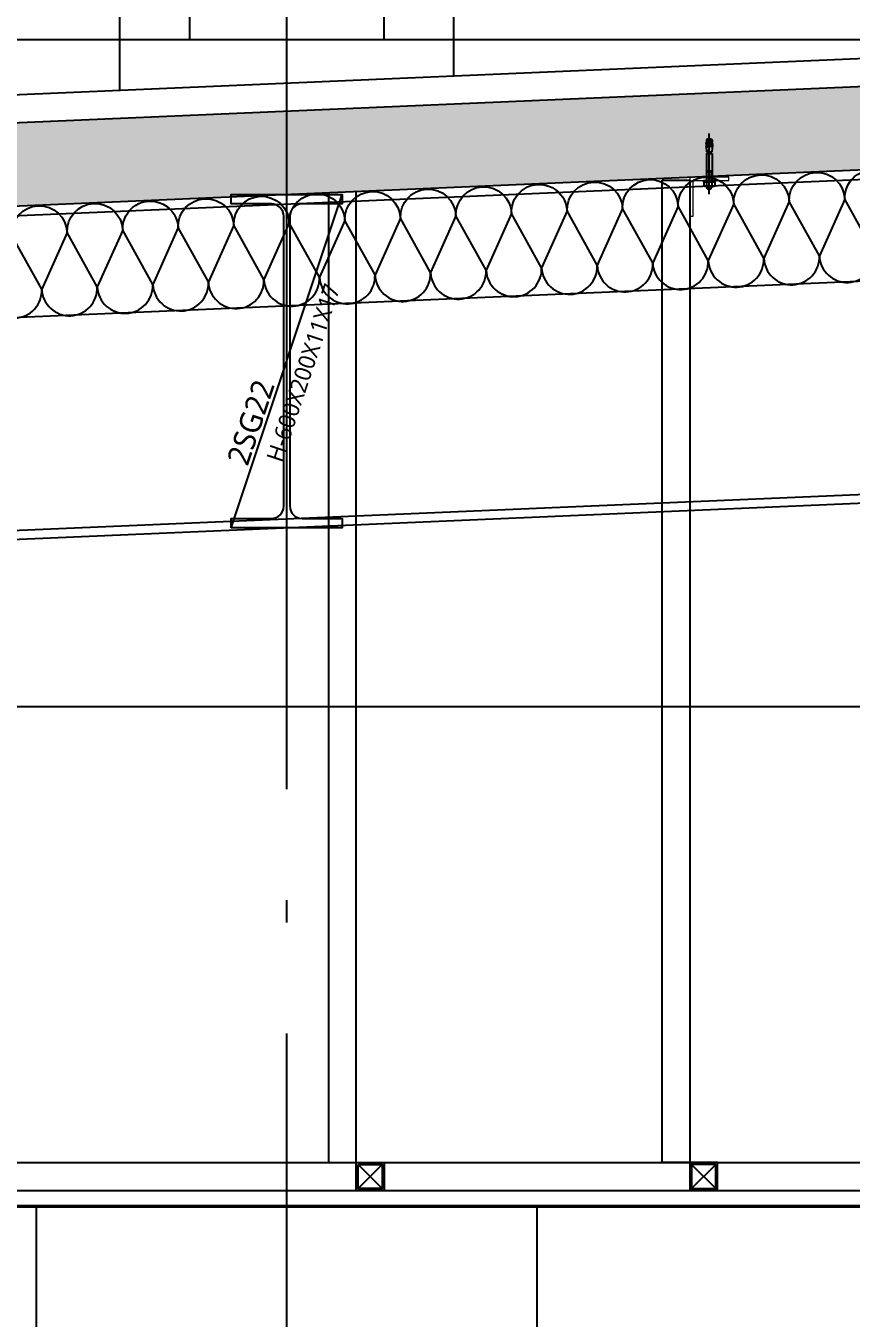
# Model space of a CAD drawing. Header units: millimetres. Extents: x 0 to 672800, y 0 to 118800.
# Drawn here: x 278481 to 279965, y 76395 to 78720 of the extents above; entities that cross this region are included whole.
import ezdxf
from ezdxf.enums import TextEntityAlignment as Align
from ezdxf.xclip import XClip

# ---------------------------------------------------------------- set-up
doc = ezdxf.new("R2010")
doc.units = ezdxf.units.MM
doc.header["$LTSCALE"] = 200
doc.header["$XCLIPFRAME"] = 0
doc.linetypes.add('CEN-GAUN', pattern=[32.2, 30, -1, 0.2, -1])
doc.linetypes.add('CENTER', pattern=[50.8, 31.75, -6.35, 6.35, -6.35])
doc.layers.get('DEFPOINTS').update_dxf_attribs({"color": 137})
for name, color, linetype in [('0-S-col', 4, 'Continuous'), ('09GIRDER', 2, 'Continuous'), ('A-8', 8, 'Continuous'), ('A-CON', 2, 'Continuous'), ('A-FLOR-STUD', 9, 'Continuous'), ('A-KERAION', 8, 'Continuous'), ('A_EL_04', 4, 'Continuous'), ('A_FIN_EXT', 6, 'Continuous'), ('A_ME_B&N', 6, 'Continuous'), ('A_ME_PI', 1, 'Continuous'), ('CEN', 1, 'CEN-GAUN'), ('ELE-8', 8, 'Continuous'), ('HAT-254', 254, 'Continuous'), ('HAT-INS', 252, 'Continuous'), ('S-253', 252, 'Continuous'), ('중심선', 1, 'CENTER')]:
    doc.layers.add(name, color=color, linetype=linetype)
doc.layers.add('A-STL3', color=4, linetype='Continuous', lineweight=0)
doc.styles.add('스타일1', font='malgun.ttf')

# ---------------------------------------------------------------- blocks, each defined once
blk = doc.blocks.new('*U327')
at = {"layer": 'HAT-INS'}
for points in [[(128, 0, 0.414214), (128.25, 0.25), (128, 0.75, -1), (128.5, 0.75), (128.25, 0.25, 0.414214), (128.5, 0)], [(128.5, 0, 0.414214), (128.75, 0.25), (128.5, 0.75, -1), (129, 0.75), (128.75, 0.25, 0.414214), (129, 0)], [(129, 0, 0.414214), (129.25, 0.25), (129, 0.75, -1), (129.5, 0.75), (129.25, 0.25, 0.414214), (129.5, 0)], [(129.5, 0, 0.414214), (129.75, 0.25), (129.5, 0.75, -1), (130, 0.75), (129.75, 0.25, 0.414214), (130, 0)], [(130, 0, 0.414214), (130.25, 0.25), (130, 0.75, -1), (130.5, 0.75), (130.25, 0.25, 0.414214), (130.5, 0)], [(130.5, 0, 0.414214), (130.75, 0.25), (130.5, 0.75, -1), (131, 0.75), (130.75, 0.25, 0.414214), (131, 0)], [(131, 0, 0.414214), (131.25, 0.25), (131, 0.75, -1), (131.5, 0.75), (131.25, 0.25, 0.414214), (131.5, 0)], [(131.5, 0, 0.414214), (131.75, 0.25), (131.5, 0.75, -1), (132, 0.75), (131.75, 0.25, 0.414214), (132, 0)], [(132, 0, 0.414214), (132.25, 0.25), (132, 0.75, -1), (132.5, 0.75), (132.25, 0.25, 0.414214), (132.5, 0)], [(132.5, 0, 0.414214), (132.75, 0.25), (132.5, 0.75, -1), (133, 0.75), (132.75, 0.25, 0.414214), (133, 0)], [(133, 0, 0.414214), (133.25, 0.25), (133, 0.75, -1), (133.5, 0.75), (133.25, 0.25, 0.414214), (133.5, 0)], [(133.5, 0, 0.414214), (133.75, 0.25), (133.5, 0.75, -1), (134, 0.75), (133.75, 0.25, 0.414214), (134, 0)], [(134, 0, 0.414214), (134.25, 0.25), (134, 0.75, -1), (134.5, 0.75), (134.25, 0.25, 0.414214), (134.5, 0)], [(134.5, 0, 0.414214), (134.75, 0.25), (134.5, 0.75, -1), (135, 0.75), (134.75, 0.25, 0.414214), (135, 0)], [(135, 0, 0.414214), (135.25, 0.25), (135, 0.75, -1), (135.5, 0.75), (135.25, 0.25, 0.414214), (135.5, 0)], [(135.5, 0, 0.414214), (135.75, 0.25), (135.5, 0.75, -1), (136, 0.75), (135.75, 0.25, 0.414214), (136, 0)]]:
    blk.add_lwpolyline(points, format="xyb", dxfattribs=at)
blk = doc.blocks.new('I-Center Section')
at = {"layer": '중심선', "color": 252, "ltscale": 50}
blk.add_line((65952.118, 11000), (-4344.024, 11000), dxfattribs=at)
blk = doc.blocks.new('M10 ANCHOR')
at = {"layer": 'A_ME_B&N', "color": 8}
for p, q in [((7.1, 25.8), (7.6, 26.3)), ((7.1, 25.8), (7.1, 19.4)), ((7.6, 18.9), (7.6, 26.3)), ((7.6, 26.3), (9.7, 26.3)), ((11.1, 27.6), (9.7, 26.2)), ((9.7, 26.2), (9.7, 18.9)), ((10.2, 26.6), (12.1, 26.6)), ((11.1, 27.6), (11.1, 17.6)), ((12.1, 27.6), (11.1, 27.6)), ((12.1, 31.1), (12.9, 32.4)), ((12.1, 14.1), (12.1, 31.1)), ((19.4, 32.4), (12.9, 32.4)), ((19.4, 27.5), (12.9, 27.5)), ((20.1, 31.1), (19.4, 32.4)), ((20.1, 12.1), (20.1, 33.1)), ((22.1, 33.1), (20.1, 33.1)), ((22.1, 12.1), (22.1, 33.1)), ((70.9, 27.6), (22.1, 27.6)), ((22.1, 26.6), (37.1, 26.6)), ((37.1, 27.6), (37.1, 17.6)), ((39.1, 27.6), (39.1, 17.6)), ((70.9, 27.6), (70.9, 17.6)), ((70.9, 18.6), (70.9, 26.5)), ((73.7, 26.2), (71.3, 26.2)), ((85.8, 28.2), (73.7, 27.5)), ((73.7, 21.3), (73.7, 27.5)), ((85.3, 25.8), (82.6, 25.7)), ((84, 24.3), (83.9, 27)), ((88.1, 23.7), (88, 27)), ((90.1, 27.4), (91.2, 27.6)), ((91.2, 27.6), (91.2, 17.6)), ((95.6, 27.6), (91.2, 27.6)), ((95.6, 17.6), (95.6, 27.6)), ((97.1, 26.1), (95.6, 27.6)), ((97.1, 19.1), (97.1, 26.1)), ((-2.1, 22.6), (107.2, 22.6)), ((7.6, 18.9), (7.1, 19.4)), ((7.6, 18.9), (9.7, 18.9)), ((11.1, 17.6), (9.7, 18.9)), ((10.2, 18.5), (12.1, 18.5)), ((12.1, 17.6), (11.1, 17.6)), ((12.1, 14.1), (12.9, 12.7)), ((19.4, 17.6), (12.9, 17.6)), ((19.4, 12.7), (12.9, 12.7)), ((20.1, 14.1), (19.4, 12.7)), ((22.1, 12.1), (20.1, 12.1)), ((22.1, 18.5), (37.1, 18.5)), ((70.9, 17.6), (22.1, 17.6)), ((39.1, 17.6), (39.1, 17.6)), ((73.7, 19), (71.3, 19)), ((75.4, 21.4), (73.7, 21.3)), ((75.4, 20.1), (73.7, 20.2)), ((73.7, 20.2), (73.7, 17.5)), ((82.7, 17.1), (73.7, 17.5)), ((82.8, 17), (82.9, 16.7)), ((86.7, 19.6), (82.9, 19.8)), ((84.8, 16.9), (82.9, 16.7)), ((86.9, 21.9), (83.1, 21.7)), ((83.9, 18), (83.8, 16.3)), ((87.8, 16.9), (84.9, 17)), ((87.9, 17.6), (87.8, 16.9)), ((87.8, 16.9), (87.9, 16.3)), ((87.9, 17.6), (87.9, 16.3)), ((88.8, 16.8), (87.9, 16.3)), ((90.9, 16.7), (88.8, 16.8)), ((90.9, 17.6), (91.2, 17.6)), ((91, 17.5), (90.9, 16.7)), ((95.6, 17.6), (91.2, 17.6)), ((95.6, 17.6), (97.1, 19.1))]:
    blk.add_line(p, q, dxfattribs=at)
blk.add_lwpolyline([(83, 25.7), (83.8, 24.9), (84.7, 25.3), (84.8, 26), (84.2, 26.5), (83.4, 26.4)], close=True, dxfattribs=at)
for points in [[(91.1, 25.2), (90.8, 23.8), (90, 22.9), (88.6, 22.4), (87.7, 22.1), (86.9, 21.9)], [(88.9, 27.9), (89.8, 27.6), (90.5, 27), (91, 26.1), (91.1, 25.2)], [(91, 17.5), (90.2, 18.4), (89, 18.9), (87.8, 19.3), (86.7, 19.6)]]:
    blk.add_lwpolyline(points, dxfattribs=at)
for centre, radius, start, end in [((16.5, 29.9), 4.34, 145.5615, 214.4385), ((28.3, 22.6), 16.2, 162.383, 197.617), ((15.8, 29.9), 4.34, 325.5615, 34.4385), ((3.9, 22.6), 16.2, 342.383, 17.617), ((71.3, 26.5), 0.383, 180, 270), ((86.5, 15.7), 12.5, 78.7007, 93), ((98.4, 25.9), 10.5, 173.798, 192.202), ((86.9, 25.3), 2.05, 308.033, 57.967), ((16.5, 15.2), 4.34, 145.5615, 214.4385), ((15.8, 15.2), 4.34, 325.5615, 34.4385), ((71.3, 18.6), 0.383, 90, 180), ((75.3, 20.8), 0.618, 278.5979, 81.402), ((83.2, 20.7), 0.945, 96.1253, 252.1482), ((82.7, 17), 0.126, 7.3502, 87.3502), ((83.5, 10.8), 6.36, 78.4927, 96.2076), ((84.9, 16.9), 0.126, 87.3502, 154.0901), ((84.9, 13.6), 5.03, 40.2631, 53.3507)]:
    blk.add_arc(centre, radius, start, end, dxfattribs=at)
blk = doc.blocks.new('SG-SG22')
at = {"layer": '09GIRDER', "flags": 128}
blk.add_lwpolyline([(-100, -600), (-100, -583), (-27.5, -583, 0.414214), (-5.5, -561), (-5.5, -39, 0.414214), (-27.5, -17), (-100, -17), (-100, 0), (100, 0), (100, -17), (27.5, -17, 0.414214), (5.5, -39), (5.5, -561, 0.414214), (27.5, -583), (100, -583), (100, -600)], format="xyb", close=True, dxfattribs=at)
at = {"layer": 'DEFPOINTS'}
blk.add_line((-100, -600), (100, 0), dxfattribs=at)
at = {"layer": 'DEFPOINTS', "style": '스타일1'}
for s, height, p in [('H-600X200X11X17', 30, (29.7, -320.8)), ('2SG22', 40, (-64.7, -409.9, 0))]:
    blk.add_text(s, height=height, rotation=71.5651, dxfattribs=at).set_placement(p, align=Align.MIDDLE_CENTER)

msp = doc.modelspace()

# ---------------------------------------------------------------- hatches: boundary and pattern name
at = {"layer": 'HAT-254'}
h = msp.add_hatch(color=256, dxfattribs=at)
h.dxf.hatch_style = 1
h.paths.add_polyline_path([(280830, 78497.3), (252935, 77300.5), (252935, 77450.7), (280830, 78647.5)])

# ---------------------------------------------------------------- linework, layer by layer
at = {"layer": '0-S-col', "color": 8}
msp.add_lwpolyline([(279125, 78694.9), (279125, 81794.9), (278775, 81794.9), (278775, 78694.9)], dxfattribs=at)
at = {"layer": 'A-8'}
for p, q in [((279078.2, 76628.1), (279121.8, 76671.7)), ((279078.2, 76628.1), (279121.8, 76671.7)), ((279121.8, 76628.1), (279078.2, 76671.7)), ((279721.8, 76628.1), (279678.2, 76671.7)), ((279721.8, 76628.1), (279678.2, 76671.7)), ((279678.2, 76628.1), (279721.8, 76671.7)), ((279721.8, 76628.1), (279678.2, 76671.7)), ((279678.2, 76628.1), (279721.8, 76671.7))]:
    msp.add_line(p, q, dxfattribs=at)
at = {"layer": 'A-CON'}
msp.add_lwpolyline([(280830, 78497.3), (252935, 77300.5), (252935, 77450.7), (280830, 78647.5)], close=True, dxfattribs=at)
at = {"layer": 'A-FLOR-STUD'}
for p, q in [((279025, 78419.9), (279025, 76674.9)), ((279075, 76674.9), (279075, 78422))]:
    msp.add_line(p, q, dxfattribs=at)
msp.add_lwpolyline([(279625, 78442.8), (279675, 78442.8), (279675, 76674.9), (279625, 76674.9)], close=True, dxfattribs=at)
for points in [[(252985, 76674.9), (280780, 76674.9)], [(252985, 76624.9), (280780, 76624.9)]]:
    msp.add_lwpolyline(points, dxfattribs=at)
at = {"layer": 'A-STL3'}
msp.add_lwpolyline([(279675, 78447.8), (279675, 78377.8), (279681, 78377.8), (279681, 78438.8, -0.414214), (279684, 78441.8), (279745, 78441.8), (279745, 78447.8)], format="xyb", close=True, dxfattribs=at)
at = {"layer": 'A_EL_04', "ltscale": 0.44}
msp.add_lwpolyline([(279400, 76594.9), (279400, 67594.9), (278500, 67594.9), (278500, 76594.9)], dxfattribs=at)
at = {"layer": 'A_FIN_EXT'}
for points in [[(278650, 78604), (278650, 81094.9)], [(279250, 81094.9), (279250, 78629.7)], [(280775, 78694.9), (280770, 78694.9), (252800, 77494.9)], [(252938, 76597.9), (280808, 76597.9)], [(280820, 76594.9), (252935, 76594.9)]]:
    msp.add_lwpolyline(points, dxfattribs=at)
at = {"layer": 'A_ME_PI'}
for points in [[(279075, 76674.9), (279125, 76674.9), (279125, 76624.9), (279075, 76624.9)], [(279075, 76674.9), (279125, 76674.9), (279125, 76624.9), (279075, 76624.9)], [(279078.2, 76671.7), (279121.8, 76671.7), (279121.8, 76628.1), (279078.2, 76628.1)], [(279078.2, 76671.7), (279121.8, 76671.7), (279121.8, 76628.1), (279078.2, 76628.1)], [(279725, 76674.9), (279675, 76674.9), (279675, 76624.9), (279725, 76624.9)], [(279725, 76674.9), (279675, 76674.9), (279675, 76624.9), (279725, 76624.9)], [(279725, 76674.9), (279675, 76674.9), (279675, 76624.9), (279725, 76624.9)], [(279721.8, 76671.7), (279678.2, 76671.7), (279678.2, 76628.1), (279721.8, 76628.1)], [(279721.8, 76671.7), (279678.2, 76671.7), (279678.2, 76628.1), (279721.8, 76628.1)], [(279721.8, 76671.7), (279678.2, 76671.7), (279678.2, 76628.1), (279721.8, 76628.1)]]:
    msp.add_lwpolyline(points, close=True, dxfattribs=at)
at = {"layer": 'CEN'}
for p, q in [((278950, 64467), (278950, 88994.9)), ((289650, 77494.9), (204450, 77494.9))]:
    msp.add_line(p, q, dxfattribs=at)
at = {"layer": 'ELE-8'}
for p, q in [((254575, 77353.9), (280800, 78479)), ((252884.2, 77098.2), (280800, 78295.9)), ((254575, 76787.4), (280800, 77912.5))]:
    msp.add_line(p, q, dxfattribs=at)
msp.add_lwpolyline([(280800, 78496), (280800, 77896), (254562.5, 76770.3)], dxfattribs=at)

# ---------------------------------------------------------------- block references
at = {"layer": 'A-KERAION', "extrusion": (0, 0, -1), "zscale": -1, "rotation": 90}
msp.add_blockref('M10 ANCHOR', (-279687.4, 78419.6), dxfattribs=at)
at = {"layer": 'CEN'}
ref = msp.add_blockref('I-Center Section', (281450, 67694.9), dxfattribs=at)
XClip(ref).set_block_clipping_path([(-86600.0000000007, -7299.9999999996), (21365.1452018311, 21300.0000000003)])
at = {"layer": 'HAT-INS', "xscale": 199.9999999999999, "yscale": 199.9999999999999, "zscale": 199.9999999999999, "rotation": 2.454216712100465}
msp.add_blockref('*U327', (252885, 77098.2), dxfattribs=at)
at = {"layer": 'S-253'}
msp.add_blockref('SG-SG22', (278950, 78416.7), dxfattribs=at)

doc.saveas('drawing.dxf')
